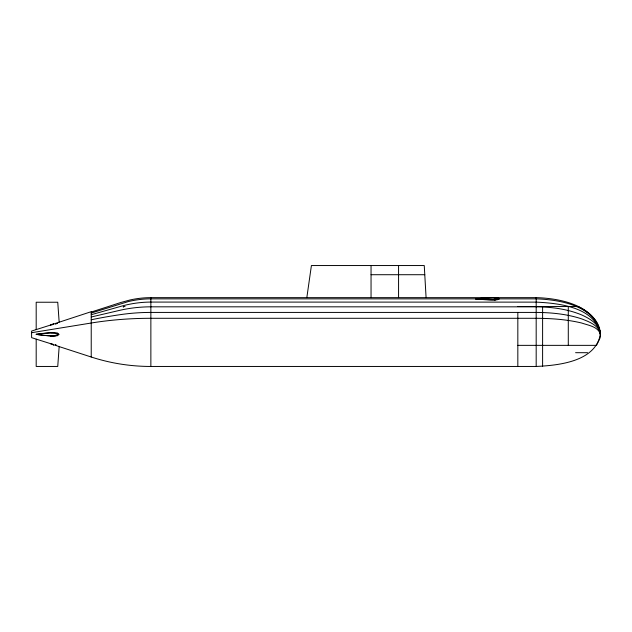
<?xml version="1.0" encoding="UTF-8"?>
<svg xmlns="http://www.w3.org/2000/svg" width="632" height="632" viewBox="0 0 632 632"><rect width="100%" height="100%" fill="white"/><g stroke="black" fill="none" stroke-linecap="round" stroke-linejoin="round"><path stroke-width="0.95" d="M55.039 345.151L59.163 346.597L57.749 366.457L36.19 366.457L36.19 339.131L31.6 337.638L31.6 331.057L50.647 325.022M517.829 306.544L578.082 306.544C588.937 311.813 600.218 321.301 600.4 334.352C595.352 361.646 558.735 365.375 536.181 366.457L150.866 366.457A192.973 192.973 0 0 1 91.229 357.017L59.163 346.597M306.828 297.648L311.41 265.543L424.254 265.543L426.087 297.648M51.01 332.709A46.397 43.545 -63.7 0 1 53.57 332.709L53.925 332.693A29.688 28.045 -85.2 0 1 55.039 332.772C59.835 332.25 59.843 336.445 55.039 335.924A29.688 28.045 85.2 0 1 53.925 336.011L53.57 336.019M499.122 298.865L497.463 299.655M53.57 336.05A46.397 43.608 65.2 0 1 50.647 336.05L36.19 334.352C64.551 329.517 64.551 339.179 36.19 334.352L50.647 332.685A46.397 43.608 -65.2 0 1 53.57 332.645M497.471 299.679A17.862 12.435 0 0 1 494.113 299.979L475.627 298.865A211.135 211.135 0 0 1 482.959 298.193C501.618 296.495 501.618 301.235 482.959 299.536A211.135 211.135 0 0 1 475.627 298.865L150.866 298.865M596.505 345.356L599.887 338.404A16.408 16.408 0 0 0 600.4 334.352C596.9 305.446 560.126 298.233 536.181 297.648L150.866 297.648A81.236 68.374 0 0 0 130.074 299.971L120.68 302.531A219.746 7.086 -17.6 0 1 91.237 312.026M91.229 357.017L91.229 311.687L55.039 323.545M91.229 313.053L128.185 301.614A85.826 76.369 0 0 1 150.866 298.849M91.229 314.72L120.68 306.394A100.512 90.803 0 0 1 150.866 302.08L536.181 302.128C558.767 303.194 595.399 307.01 600.4 334.352C598.275 326.547 588.131 325.298 581.59 322.999C566.738 319.444 551.412 318.378 536.181 318.291L150.866 318.291A192.973 96.491 0 0 0 91.229 323.015L31.6 332.701M91.229 316.988L120.68 310.115A125.492 110.679 0 0 1 150.866 306.82L536.181 306.836C551.602 306.947 567.252 308.977 581.59 314.894C589.767 318.575 599.815 324.311 600.4 334.352C599.255 325.298 588.921 321.743 581.59 318.844C566.975 314.057 551.499 312.524 536.181 312.421L150.866 312.421A165.3 128.817 0 0 0 120.68 314.594A219.265 95.242 -5 0 0 91.229 319.776M475.627 298.865L492.304 297.648M371.047 274.715L424.783 274.715M497.187 298.865L536.181 298.865C559.731 299.576 596.529 305.841 600.4 334.352M125.065 306.544L123.343 306.544L123.343 307.278M57.749 334.352L59.163 334.352M517.829 345.356L596.482 345.356M575.586 352.695L587.555 352.695M486.506 297.87A34.01 11.574 0 0 1 492.328 297.64L493.955 297.68A11.147 3.792 0 0 1 496.95 297.901L498.332 298.209A2.362 0.806 0 0 1 499.162 298.865M36.19 339.131L50.647 343.682M59.163 322.099L57.749 302.238L36.19 302.238L36.19 329.572M568.287 306.544L568.287 345.356M542.604 306.544L542.604 366.299M536.181 297.648L536.181 366.457M517.829 312.469L517.829 366.457M398.571 265.543L398.571 297.648M371.047 265.543L371.047 297.648M150.866 297.648L150.866 366.457M50.663 343.445A46.397 7.094 18.2 0 1 52.946 344.195M54.976 344.48A28.993 1.564 19 0 1 56.098 344.867M53.349 344.985A29.688 0.822 19.1 0 1 54.107 345.246M50.623 343.911A46.397 6.644 18.2 0 1 53.451 344.843M54.107 323.45A29.688 0.822 -19.1 0 1 53.349 323.718M53.451 323.853A46.397 6.644 -18.2 0 1 50.623 324.785M53.688 324.255A46.397 7.094 -18.2 0 1 50.663 325.251M57.559 323.308A28.993 1.564 -19 0 1 54.976 324.224M53.57 335.987A46.397 43.545 63.7 0 1 50.647 335.979M55.513 335.868A28.993 27.373 80.6 0 1 53.918 335.987M493.955 297.68A10.949 3.721 0 0 1 497.147 297.925M495.836 299.876A18.399 12.806 0 0 1 494.501 299.971"/></g></svg>
